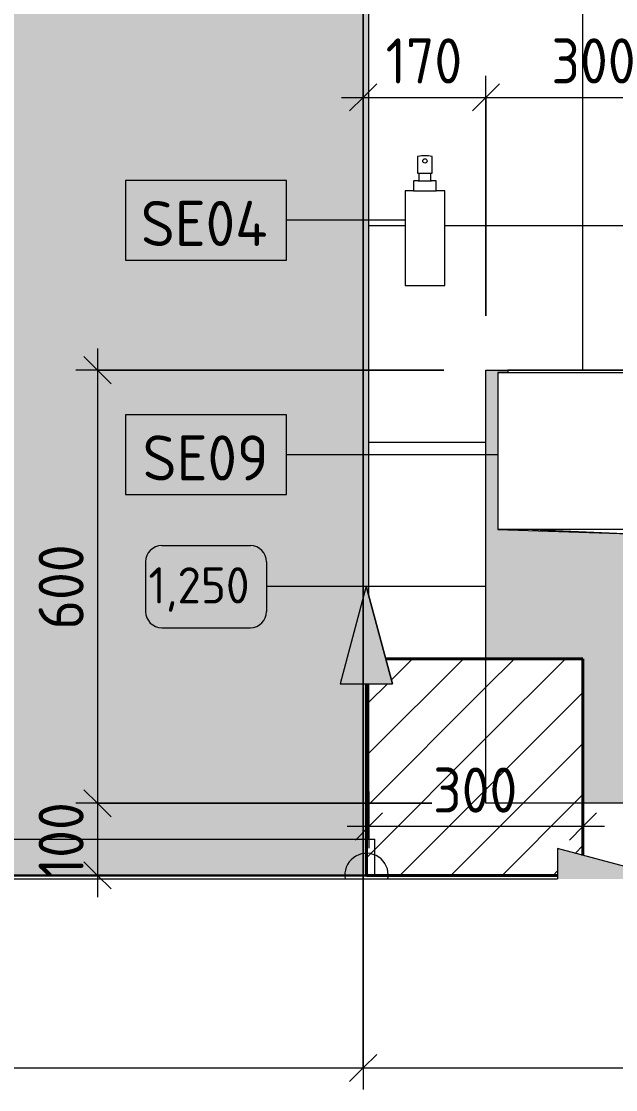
# Model space of a CAD drawing. Header units: millimetres. Extents: x 855 to 56329, y -2396 to 17803.
# Drawn here: x 34369 to 35193, y -297 to 1183 of the extents above; entities that cross this region are included whole.
import ezdxf

# ---------------------------------------------------------------- set-up
doc = ezdxf.new("R2010")
doc.units = ezdxf.units.MM
for name, color, linetype, lineweight in [('A-ANNO-DIMS', 7, 'Continuous', 9), ('A-ANNO-DIMS-25', 7, 'Continuous', 9), ('A-DETL-2', 7, 'Continuous', 40), ('A-DETL-GENF', 7, 'Continuous', 9), ('A-FLOR', 7, 'Continuous', 9), ('A-GENM', 7, 'Continuous', 9), ('A-WALL-PATT', 7, 'Continuous', 9), ('I-FURN-IDEN', 7, 'Continuous', 9), ('I-WALL', 7, 'Continuous', 9), ('P-SANR-FIXT', 7, 'Continuous', 9), ('P-SANR-FIXT-IDEN', 7, 'Continuous', 9)]:
    doc.layers.add(name, color=color, linetype=linetype, lineweight=lineweight)
for name, color, linetype, lineweight, true_color in [('A-DETL-GENF-3', 7, 'Continuous', 9, 0xe0e0e0), ('A-FLOR-FNSH-1', 7, 'Continuous', 30, 0x3c3c3c), ('I-FURN-4', 7, 'Continuous', 9, 0xc0c0c0)]:
    doc.layers.add(name, color=color, linetype=linetype, lineweight=lineweight, true_color=true_color)
doc.layers.add('I-FURN-3', color=7, linetype='Continuous', lineweight=9, true_color=0xfbfbfb, transparency=0.7)
doc.styles.add('GOST Common_6', font='GOST_Common.ttf', dxfattribs={"height": 62.5})
doc.styles.add('GOST Common_7', font='GOST_Common.ttf', dxfattribs={"height": 50})
doc.styles.add('ISOCPEUR_2', font='isocpeur.ttf', dxfattribs={"width": 0.9, "height": 62.5})
doc.dimstyles.new('ISO-2_5_0_9К_БОЛЬШОЙ_1', dxfattribs={"dimscale": 304.8, "dimtxt": 62.248823, "dimasz": 0.123031, "dimexe": 0.098425, "dimexo": 0.246063, "dimgap": 0, "dimtad": 1, "dimdec": 0, "dimrnd": 10, "dimzin": 0, "dimdsep": 46, "dimtxsty": 'ISOCPEUR_2', "dimblk1": 'OBLIQUE', "dimblk2": 'OBLIQUE', "dimsah": 1, "dimcen": 0.09, "dimdle": 0.098425, "dimazin": 0, "dimtfac": 1, "dimtdec": 4, "dimtix": 1, "dimtmove": 0, "dimatfit": 3, "dimfxl": 1, "dimtvp": 1, "dimtolj": 1, "dimtzin": 0, "dimarcsym": 2})
pattern_1 = [(45, (29307.576, 0), (-35.35534, 35.35534), [])]

# ---------------------------------------------------------------- blocks, each defined once
blk = doc.blocks.new('Мойка кухонная - Раковина Roca Victoria-N Unik 600х460 мм-30768662-Развертка 1_11-2')
at = {"layer": 'P-SANR-FIXT'}
for p, q in [((44396.6, 696.8), (44964.2, 696.8)), ((44410.7, 696.8), (44396.6, 696.8)), ((44396.6, 696.8), (44396.6, 479.2)), ((44950.7, 700), (44410.7, 700)), ((44410.7, 700), (44410.7, 696.8)), ((44950.7, 696.8), (44950.7, 700)), ((44964.2, 696.8), (44950.7, 696.8)), ((44964.2, 479.2), (44964.2, 696.8)), ((44916.7, 479.2), (44396.6, 479.2)), ((44396.6, 479.2), (44619.4, 471.9)), ((44916.7, 479.2), (44444.6, 479.2)), ((44444.6, 479.2), (44620.1, 471.8)), ((44741.2, 471.8), (44916.7, 479.2)), ((44741.2, 471.9), (44964.2, 479.2)), ((44619.4, 471.9), (44741.9, 471.9)), ((44628.2, 465.3), (44680.7, 465.3)), ((44633, 465.3), (44680.7, 465.3)), ((44680.7, 465.3), (44728.3, 465.3)), ((44680.7, 465.3), (44728, 465.3))]:
    blk.add_line(p, q, dxfattribs=at)
for centre, radius, start, end in [((44633.7, 481.8), 17.4, 214.6948, 251.3976), ((44633.8, 483), 17.7, 219.31, 243.3917), ((44633.8, 483), 17.7, 243.3917, 267.4735), ((44727.6, 482.7), 17.4, 271.2833, 321.5011), ((44727.5, 483), 17.7, 272.5265, 320.6865)]:
    blk.add_arc(centre, radius, start, end, dxfattribs=at)
blk = doc.blocks.new('Плинтус - Плинтус темный _ст_школа_-32860224-Развертка 1_11-2')
at = {"layer": 'A-GENM'}
blk.add_hatch(color=256, dxfattribs=at).paths.add_polyline_path([(44214.5, 0), (44214.5, 50), (42904, 50), (42904, 0), (44210, 0)])
for p, q in [((42889, 0), (42889, 50)), ((42889, 50), (42890, 50)), ((42890, 50), (42904, 50)), ((42904, 50), (44214.5, 50)), ((42904, 50), (42904, 0)), ((44214.5, 50), (44226, 50)), ((44226, 0), (44226, 50))]:
    blk.add_line(p, q, dxfattribs=at)
blk = doc.blocks.new('TOY_Диспансер мыло - Дозатор Elegance new 11654 019001 хром-30648319-Развертка 1_11-2')
at = {"layer": 'A-GENM'}
for p, q in [((44285.4, 995.6), (44285.4, 973.4)), ((44305.7, 973.4), (44305.7, 995.6)), ((44286.3, 962.2), (44280.4, 962.2)), ((44285.9, 972.9), (44287.3, 972.9)), ((44286.1, 962.2), (44304.8, 962.2)), ((44287.3, 972.9), (44303.8, 972.9)), ((44287.3, 972.9), (44287.3, 963.2)), ((44303.8, 963.2), (44303.8, 972.9)), ((44303.8, 972.9), (44305.2, 972.9)), ((44310.7, 962.2), (44304.8, 962.2)), ((44279.9, 948.4), (44268.1, 948.4)), ((44268.1, 948.4), (44268.1, 817.4)), ((44279.7, 948.4), (44311.2, 948.4)), ((44279.9, 961.7), (44279.9, 948.4)), ((44311.2, 948.4), (44311.2, 961.7)), ((44323.1, 948.4), (44311.2, 948.4)), ((44323.1, 817.4), (44323.1, 948.4)), ((44268.1, 817.4), (44323.1, 817.4))]:
    blk.add_line(p, q, dxfattribs=at)
blk.add_circle((44295.6, 989.8), 3.04, dxfattribs=at)
for centre, radius, start, end in [((44285.9, 995.6), 0.5, 90, 180), ((44295.5, 928.9), 67.9, 89.9095, 98.0905), ((44295.7, 928.9), 67.9, 81.9095, 90.0905), ((44305.2, 995.6), 0.5, 0, 90), ((44280.4, 961.7), 0.5, 90, 180), ((44285.9, 973.4), 0.5, 180, 270), ((44286.3, 963.2), 0.988, 270, 0), ((44304.8, 963.2), 0.988, 180, 270), ((44305.2, 973.4), 0.5, 270, 0), ((44310.7, 961.7), 0.5, 0, 90)]:
    blk.add_arc(centre, radius, start, end, dxfattribs=at)
blk = doc.blocks.new('Начало раскладки_красным - Начало раскладки_красным-26112293-Развертка 1_11-2')
at = {"layer": 'A-DETL-GENF'}
for points in [[(44178.3, 265.4), (44250.8, 265.4), (44214.4, 400.6), (44210, 384)], [(44592.8, -5), (44614.7, 0.8), (44479.4, 37), (44479.4, -5)]]:
    blk.add_hatch(color=256, dxfattribs=at).paths.add_polyline_path(points)
for p, q in [((44214.4, 400.6), (44178.3, 265.4)), ((44214.4, 400.6), (44178.3, 265.4)), ((44250.8, 265.4), (44214.4, 400.6)), ((44214.4, 400.6), (44250.8, 265.4)), ((44178.3, 265.4), (44250.8, 265.4)), ((44178.3, 265.4), (44250.8, 265.4)), ((44214.7, 30.6), (44214.5, 265.4)), ((44614.7, 0.8), (44479.4, 37)), ((44479.4, 37), (44479.4, -5)), ((44614.7, 0.8), (44479.4, 37)), ((44479.4, 37), (44479.4, -5)), ((44244.7, 0.6), (44479.4, 0.8)), ((44592.8, -5), (44614.7, 0.8)), ((44614.7, 0.8), (44592.8, -5))]:
    blk.add_line(p, q, dxfattribs=at)
for start, end in [(0.0336, 190.8773), (348.7982, 0.0336)]:
    blk.add_arc((44214.7, 0.6), 30, start, end, dxfattribs=at)
blk = doc.blocks.new('DIMBLOCK32-Развертка 1_11-2')
at = {"layer": 'A-ANNO-DIMS-25'}
for p, q in [((34842.7, 1725), (34842.7, -296.8)), ((34842.7, -266.8), (34842.7, 1725)), ((33522.7, -75), (33522.7, -296.8)), ((33522.7, -266.8), (33522.7, -80)), ((33522.7, -266.8), (34842.7, -266.8))]:
    blk.add_line(p, q, dxfattribs=at)
at = {"layer": 'A-ANNO-DIMS-25', "lineweight": 20}
for p, q in [((33522.7, -266.8), (33541.5, -248.1)), ((34842.7, -266.8), (34861.5, -248.1)), ((33522.7, -266.8), (33504, -285.6)), ((34842.7, -266.8), (34824, -285.6))]:
    blk.add_line(p, q, dxfattribs=at)
at = {"layer": 'A-ANNO-DIMS-25', "color": 0, "insert": (34109.1, -185.2), "char_height": 62.5, "width": 176.691, "attachment_point": 1, "line_spacing_factor": 1.149209, "style": 'ISOCPEUR_2'}
blk.add_mtext('1320', dxfattribs=at)
blk = doc.blocks.new('_Oblique')
at = {"color": 0, "linetype": 'ByBlock', "lineweight": -2}
blk.add_line((-0.5, -0.5), (0.5, 0.5), dxfattribs=at)
blk = doc.blocks.new('DIMBLOCK33-Развертка 1_11-2')
at = {"layer": 'A-ANNO-DIMS-25'}
for p, q in [((34842.7, 1725), (34842.7, -296.8)), ((34842.7, -266.8), (34842.7, 1725)), ((38022.7, -75), (38022.7, -296.8)), ((38022.7, -266.8), (38022.7, -80)), ((34842.7, -266.8), (38052.7, -266.8))]:
    blk.add_line(p, q, dxfattribs=at)
at = {"layer": 'A-ANNO-DIMS-25', "lineweight": 20}
for p, q in [((34842.7, -266.8), (34861.5, -248.1)), ((38022.7, -266.8), (38041.5, -248.1)), ((34842.7, -266.8), (34824, -285.6)), ((38022.7, -266.8), (38004, -285.6))]:
    blk.add_line(p, q, dxfattribs=at)
at = {"layer": 'A-ANNO-DIMS-25', "color": 0, "insert": (36359.1, -185.2), "char_height": 62.5, "width": 176.691, "attachment_point": 1, "line_spacing_factor": 1.149209, "style": 'ISOCPEUR_2'}
blk.add_mtext('3180', dxfattribs=at)
blk = doc.blocks.new('М_сантехническая_рамка1 - В рамке-30590747-Развертка 1_11-2')
at = {"layer": 'P-SANR-FIXT-IDEN'}
for p, q in [((44103.9, 962.7), (43880.6, 962.7)), ((43880.6, 962.7), (43880.6, 852.3)), ((44103.9, 852.3), (44103.9, 962.7)), ((43880.6, 852.3), (44103.9, 852.3))]:
    blk.add_line(p, q, dxfattribs=at)
blk = doc.blocks.new('Марка_Мебель - В прямоуг_Balcon_Марка-25523697-Развертка 1_11-2')
at = {"layer": 'I-FURN-IDEN'}
for p, q in [((45371.1, 1566.9), (45493.9, 1566.9)), ((45348.6, 1544.4), (45348.6, 1475.4)), ((45516.4, 1544.4), (45516.4, 1475.6)), ((45371, 1453.1), (45493.9, 1453.1))]:
    blk.add_line(p, q, dxfattribs=at)
for centre, radius, start, end in [((45371.1, 1544.4), 22.5, 90, 180), ((45493.9, 1544.4), 22.5, 0, 90), ((45371, 1475.4), 22.3, 180, 270), ((45493.9, 1475.6), 22.5, 270, 0)]:
    blk.add_arc(centre, radius, start, end, dxfattribs=at)
blk = doc.blocks.new('DIMBLOCK41-Развертка 1_11-2')
at = {"layer": 'A-ANNO-DIMS-25'}
for p, q in [((34474.5, 730), (34474.5, 100)), ((34954.3, 700), (34444.5, 700)), ((34474.5, 700), (34954.3, 700)), ((34937.9, 100), (34444.5, 100)), ((34474.5, 100), (34937.9, 100))]:
    blk.add_line(p, q, dxfattribs=at)
at = {"layer": 'A-ANNO-DIMS-25', "lineweight": 20}
for p, q in [((34474.5, 700), (34455.8, 718.7)), ((34474.5, 700), (34493.3, 681.2)), ((34474.5, 100), (34455.8, 118.7)), ((34474.5, 100), (34493.3, 81.2))]:
    blk.add_line(p, q, dxfattribs=at)
at = {"layer": 'A-ANNO-DIMS-25', "color": 0, "insert": (34392.9, 340.7), "char_height": 62.5, "width": 142.215, "attachment_point": 1, "rotation": 90, "line_spacing_factor": 1.149209, "style": 'ISOCPEUR_2'}
blk.add_mtext('600', dxfattribs=at)
blk = doc.blocks.new('DIMBLOCK42-Развертка 1_11-2')
at = {"layer": 'A-ANNO-DIMS-25', "lineweight": 20}
for p, q in [((34474.5, 100), (34455.8, 118.7)), ((34474.5, 100), (34493.3, 81.2)), ((34474.5, 0), (34455.8, 18.8)), ((34474.5, 0), (34493.3, -18.8))]:
    blk.add_line(p, q, dxfattribs=at)
at = {"layer": 'A-ANNO-DIMS-25'}
for p, q in [((34937.9, 100), (34444.5, 100)), ((34474.5, 100), (34474.5, -30)), ((34474.5, 100), (34937.9, 100)), ((34426, 0), (34504.5, 0)), ((34474.5, 0), (34426, 0))]:
    blk.add_line(p, q, dxfattribs=at)
at = {"layer": 'A-ANNO-DIMS-25', "color": 0, "insert": (34392.9, -3.9), "char_height": 62.5, "width": 129.286, "attachment_point": 1, "rotation": 90, "line_spacing_factor": 1.149209, "style": 'ISOCPEUR_2'}
blk.add_mtext('100', dxfattribs=at)
blk = doc.blocks.new('DIMBLOCK43-Развертка 1_11-2')
at = {"layer": 'A-ANNO-DIMS-25'}
for p, q in [((34842.7, 1725), (34842.7, 1047.9)), ((34842.7, 1077.9), (34842.7, 1725)), ((35012.9, 775), (35012.9, 1107.9)), ((34812.7, 1077.9), (35012.9, 1077.9)), ((35012.9, 1077.9), (35012.9, 775))]:
    blk.add_line(p, q, dxfattribs=at)
at = {"layer": 'A-ANNO-DIMS-25', "lineweight": 20}
for p, q in [((34842.7, 1077.9), (34861.5, 1096.7)), ((35012.9, 1077.9), (35031.6, 1096.7)), ((34842.7, 1077.9), (34824, 1059.2)), ((35012.9, 1077.9), (34994.1, 1059.2))]:
    blk.add_line(p, q, dxfattribs=at)
at = {"layer": 'A-ANNO-DIMS-25', "color": 0, "insert": (34873.9, 1159.6), "char_height": 62.5, "width": 129.286, "attachment_point": 1, "line_spacing_factor": 1.149209, "style": 'ISOCPEUR_2'}
blk.add_mtext('170', dxfattribs=at)
blk = doc.blocks.new('DIMBLOCK44-Развертка 1_11-2')
at = {"layer": 'A-ANNO-DIMS-25'}
for p, q in [((35012.9, 775), (35012.9, 1107.9)), ((35312.9, 775), (35312.9, 1107.9)), ((35012.9, 1077.9), (35312.9, 1077.9)), ((35012.9, 1077.9), (35012.9, 775)), ((35312.9, 1077.9), (35312.9, 775))]:
    blk.add_line(p, q, dxfattribs=at)
at = {"layer": 'A-ANNO-DIMS-25', "lineweight": 20}
for p, q in [((35012.9, 1077.9), (35031.6, 1096.7)), ((35312.9, 1077.9), (35331.6, 1096.7)), ((35012.9, 1077.9), (34994.1, 1059.2)), ((35312.9, 1077.9), (35294.1, 1059.2))]:
    blk.add_line(p, q, dxfattribs=at)
at = {"layer": 'A-ANNO-DIMS-25', "color": 0, "insert": (35103.6, 1159.6), "char_height": 62.5, "width": 142.215, "attachment_point": 1, "line_spacing_factor": 1.149209, "style": 'ISOCPEUR_2'}
blk.add_mtext('300', dxfattribs=at)
blk = doc.blocks.new('DIMBLOCK51-Развертка 1_11-2')
at = {"layer": 'A-ANNO-DIMS-25'}
for p, q in [((35292.4, 330), (35292.4, -30)), ((35222.2, 300), (35322.4, 300)), ((35292.4, 300), (35222.2, 300)), ((35243.9, 0), (35322.4, 0)), ((35292.4, 0), (35243.9, 0))]:
    blk.add_line(p, q, dxfattribs=at)
at = {"layer": 'A-ANNO-DIMS-25', "lineweight": 20}
for p, q in [((35292.4, 300), (35273.6, 318.7)), ((35292.4, 300), (35311.1, 281.2)), ((35292.4, 0), (35273.6, 18.8)), ((35292.4, 0), (35311.1, -18.8))]:
    blk.add_line(p, q, dxfattribs=at)
at = {"layer": 'A-ANNO-DIMS-25', "color": 0, "insert": (35210.7, 90.7), "char_height": 62.5, "width": 142.215, "attachment_point": 1, "rotation": 90, "line_spacing_factor": 1.149209, "style": 'ISOCPEUR_2'}
blk.add_mtext('300', dxfattribs=at)
blk = doc.blocks.new('DIMBLOCK52-Развертка 1_11-2')
at = {"layer": 'A-ANNO-DIMS-25'}
for p, q in [((34850.7, 116.2), (34850.7, 37.7)), ((34850.7, 67.7), (34850.7, 116.2)), ((35147.2, 116.2), (35147.2, 37.7)), ((35147.2, 67.7), (35147.2, 116.2)), ((35177.2, 67.7), (34820.7, 67.7))]:
    blk.add_line(p, q, dxfattribs=at)
at = {"layer": 'A-ANNO-DIMS-25', "lineweight": 20}
for p, q in [((34850.7, 67.7), (34869.5, 86.5)), ((35147.2, 67.7), (35166, 86.5)), ((34850.7, 67.7), (34832, 49)), ((35147.2, 67.7), (35128.5, 49))]:
    blk.add_line(p, q, dxfattribs=at)
at = {"layer": 'A-ANNO-DIMS-25', "color": 0, "insert": (34939.7, 149.4), "char_height": 62.5, "width": 142.215, "attachment_point": 1, "line_spacing_factor": 1.149209, "style": 'ISOCPEUR_2'}
blk.add_mtext('300', dxfattribs=at)

msp = doc.modelspace()

# ---------------------------------------------------------------- hatches: boundary and pattern name
at = {"layer": 'A-DETL-GENF-3'}
h = msp.add_hatch(dxfattribs=at)
h.set_pattern_fill('FP_17', color=256, style=0, pattern_type=2)
h.set_pattern_definition(pattern_1)
h.paths.add_polyline_path([(35112.2, 0), (35112.2, 37), (35147.2, 27.6), (35147.2, 100), (35012.9, 100), (35012.9, 300), (34874.2, 300), (34883.5, 265.4), (34850.7, 265.4), (34850.7, 50), (34858.7, 50), (34858.7, 0), (35112.2, 0)])
h = msp.add_hatch(dxfattribs=at)
h.set_pattern_fill('FP_17', color=256, style=0, pattern_type=2)
h.set_pattern_definition(pattern_1)
h.paths.add_polyline_path([(35012.9, 100), (35147.2, 100), (35147.2, 300), (35012.9, 300), (35012.9, 197)])
h = msp.add_hatch(dxfattribs=at)
h.set_pattern_fill('FP_17', color=256, style=0, pattern_type=2)
h.set_pattern_definition(pattern_1)
h.paths.add_polyline_path([(34847.2, 50), (34850.7, 50), (34850.7, 265.4), (34847.2, 265.4)])
h = msp.add_hatch(dxfattribs=at)
h.set_pattern_fill('FP_17', color=256, style=0, pattern_type=2)
h.set_pattern_definition(pattern_1)
h.paths.add_polyline_path([(34850.7, 0), (34858.7, 0), (34858.7, 50), (34847.2, 50), (34847.2, 0)])
at = {"layer": 'A-WALL-PATT'}
msp.add_hatch(color=256, dxfattribs=at).paths.add_polyline_path([(34847.2, 50), (34847.2, 265.4), (34811, 265.4), (34847.2, 400.4), (34850.7, 387.3), (34850.7, 1800), (34842.7, 1800), (34842.7, 3400), (33521.7, 3400), (33521.7, 460), (33522.7, 460), (33522.7, 50), (34842.7, 50)])
h = msp.add_hatch(dxfattribs=at)
h.set_pattern_fill('FP_16', color=256, style=0, pattern_type=2)
h.set_pattern_definition([(90, (34846.75, 0), (-300, 2e-14), []), (180, (34846.75, 0), (-4e-14, -300), [])])
h.paths.add_polyline_path([(35612.9, 0), (35636.7, 0), (35651.7, 270), (35831.7, 270), (35846.7, 0), (36522.7, 0), (36522.7, 750), (36643.7, 750), (36643.7, 1800), (36512.7, 1800), (36512.7, 800), (35612.7, 800), (35612.7, 1800), (34850.7, 1800), (34850.7, 387.3), (34874.2, 300), (35012.9, 300), (35012.9, 700), (35290.5, 700), (35292.7, 815), (35292.6, 818.5), (35292.9, 824.5), (35293.2, 831), (35293.6, 845.5), (35333.2, 845.3), (35333.5, 844.3), (35333.6, 842.1), (35333.3, 842), (35333.8, 826.2), (35334.1, 825.3), (35333.9, 824.8), (35334.7, 796.8), (35334.5, 793.3), (35334.6, 791.8), (35334.8, 790.9), (35336.3, 705.7), (35336.4, 700), (35612.9, 700), (35612.9, 100), (35147.2, 100), (35147.2, 27.6), (35247.4, 0.8), (35244.3, 0), (35610.1, 0)])
h.paths.add_polyline_path([(35292.5, 792.4), (35292.6, 794.6), (35292.6, 795.1), (35293.1, 794.9), (35293.1, 795.2), (35293.3, 795.8), (35293.3, 796.1), (35293.4, 796.3), (35293.7, 796.4), (35294.3, 796.4), (35293.3, 798.4), (35293.4, 806.6), (35293.2, 807.5), (35292.9, 809.1), (35292.7, 809.6), (35292.4, 801.2), (35292.3, 792.9), (35292.5, 792.5)])
h.paths.add_polyline_path([(35334.4, 793.7), (35334.7, 795.5), (35334, 806.3), (35333.9, 806.2), (35333.7, 806.7), (35333.4, 807.1), (35333.3, 806.6), (35333.3, 805.2), (35333.3, 805), (35333.5, 798.2), (35332.6, 796.1), (35332.8, 795.9), (35332.6, 795.4), (35332.9, 795.2), (35333.5, 795.3), (35333.7, 795.4), (35334, 795.7), (35334, 794.9), (35334.1, 794.9), (35334.3, 793.7)])
h.paths.add_polyline_path([(35293.7, 796.4), (35293.4, 797), (35294.2, 796.5)])
h.paths.add_polyline_path([(35334.2, 812.5), (35333.9, 813.9), (35333.8, 813.5), (35333.9, 812.8), (35334.1, 812.6)])
h.paths.add_polyline_path([(35292.7, 812.5), (35293, 813.3), (35292.9, 813.6), (35292.7, 813.6), (35292.7, 813.1)])
h.paths.add_polyline_path([(35293, 813.9), (35292.8, 814.4), (35293, 813.9)])
h.paths.add_polyline_path([(35293.3, 814.7), (35293.2, 814.8), (35293.3, 814.7)])
h.paths.add_polyline_path([(35333.7, 814.8), (35334.1, 815.2), (35333.9, 815.2), (35333.7, 815)])
h.paths.add_polyline_path([(35293.3, 815), (35293, 815.2), (35293.3, 815.1)])
h.paths.add_polyline_path([(34900.8, 817.4), (34900.8, 948.4), (34912.7, 948.4), (34912.7, 961.7), (34913.2, 962.2), (34919.7, 962.5), (34920, 963.2), (34920, 972.9), (34918.6, 972.9), (34918.1, 973.4), (34918.1, 995.6), (34918.6, 996.1), (34923.5, 996.7), (34928.3, 996.8), (34936.6, 996.3), (34938, 996.1), (34938.5, 995.6), (34938.5, 973.4), (34938, 972.9), (34936.6, 972.9), (34936.9, 962.5), (34937.6, 962.2), (34943.4, 962.2), (34943.9, 961.7), (34943.9, 948.4), (34955.8, 948.4), (34955.8, 817.4), (34912.7, 817.4)])
h.paths.add_polyline_path([(35293, 839.7), (35293, 843.1), (35293, 839.8)])
at = {"layer": 'I-FURN-3'}
msp.add_hatch(color=256, dxfattribs=at).paths.add_polyline_path([(35342.9, 100), (35612.9, 100), (35612.9, 700), (35583.4, 700), (35583.4, 696.8), (35597, 696.8), (35597, 479.2), (35373.9, 471.8), (35371.2, 469.1), (35366.9, 466.7), (35364.5, 465.8), (35360.8, 465.3), (35349.5, 465.3), (35351.5, 460.4), (35352.9, 450), (35351.5, 439.6), (35347.5, 430), (35342.9, 424), (35342.9, 346), (35282.9, 346), (35282.9, 424), (35278.2, 430), (35274.2, 439.6), (35272.9, 450.3), (35274.6, 461.2), (35276.3, 465.3), (35260.9, 465.3), (35257.2, 467.2), (35254.6, 469.1), (35252.2, 471.8), (35242.3, 472.2), (35029.3, 479.2), (35029.3, 696.8), (35043.4, 696.8), (35043.4, 700), (35012.9, 700), (35012.9, 300), (35147.2, 300), (35147.2, 100), (35341.8, 100)])

# ---------------------------------------------------------------- linework, layer by layer
at = {"layer": 'A-DETL-2'}
for p, q in [((35147.2, 300), (34874.2, 300)), ((35147.2, 27.6), (35147.2, 300)), ((34847.2, 265.4), (34847.2, 0)), ((34847.2, 0), (35112.2, 0))]:
    msp.add_line(p, q, dxfattribs=at)
at = {"layer": 'A-FLOR'}
for p, q in [((35112.2, 0), (31337.7, 0)), ((29412.7, -5), (35112.2, -5))]:
    msp.add_line(p, q, dxfattribs=at)
at = {"layer": 'A-FLOR-FNSH-1'}
msp.add_line((35112.2, -0.1), (29392.3, -0.1), dxfattribs=at)
at = {"layer": 'I-FURN-4'}
for p, q in [((35012.9, 700), (35612.9, 700)), ((35012.9, 300), (35012.9, 700)), ((35012.9, 100), (35012.9, 300)), ((35147.2, 100), (35012.9, 100)), ((35612.9, 100), (35147.2, 100))]:
    msp.add_line(p, q, dxfattribs=at)
at = {"layer": 'I-FURN-IDEN'}
msp.add_line((35012.9, 400), (34708.8, 400), dxfattribs=at)
at = {"layer": 'I-WALL'}
for p, q in [((34850.7, 387.3), (34850.7, 1800)), ((34850.7, 50), (34850.7, 265.4))]:
    msp.add_line(p, q, dxfattribs=at)
at = {"layer": 'P-SANR-FIXT-IDEN'}
for p, q in [((34900.8, 907.5), (34736.6, 907.5)), ((35029.3, 582.7), (34736.6, 582.7))]:
    msp.add_line(p, q, dxfattribs=at)

# ---------------------------------------------------------------- block references
at = {"layer": 'A-DETL-GENF'}
msp.add_blockref('Начало раскладки_красным - Начало раскладки_красным-26112293-Развертка 1_11-2', (-9367.3, 0), dxfattribs=at)
at = {"layer": 'A-GENM'}
msp.add_blockref('Плинтус - Плинтус темный _ст_школа_-32860224-Развертка 1_11-2', (-9367.3, 0), dxfattribs=at)
at = {"layer": 'I-FURN-IDEN'}
msp.add_blockref('Марка_Мебель - В прямоуг_Balcon_Марка-25523697-Развертка 1_11-2', (-10807.5, -1110), dxfattribs=at)
at = {"layer": 'P-SANR-FIXT'}
for name in ['TOY_Диспансер мыло - Дозатор Elegance new 11654 019001 хром-30648319-Развертка 1_11-2', 'Мойка кухонная - Раковина Roca Victoria-N Unik 600х460 мм-30768662-Развертка 1_11-2']:
    msp.add_blockref(name, (-9367.3, 0), dxfattribs=at)
at = {"layer": 'P-SANR-FIXT-IDEN'}
for p in [(-9367.3, 0), (-9367.3, -324.8)]:
    msp.add_blockref('М_сантехническая_рамка1 - В рамке-30590747-Развертка 1_11-2', p, dxfattribs=at)

# ---------------------------------------------------------------- texts
at = {"layer": 'I-FURN-IDEN', "insert": (34545.2, 426.8), "char_height": 50, "width": 184.388, "attachment_point": 1, "style": 'GOST Common_7'}
msp.add_mtext('1,250', dxfattribs=at)
at = {"layer": 'P-SANR-FIXT-IDEN', "char_height": 62.5, "attachment_point": 1, "style": 'GOST Common_6'}
for s, insert, width in [('SE04', (34534.6, 934.4), 228.481), ('SE09', (34537.1, 609.6), 222.468)]:
    msp.add_mtext(s, dxfattribs=dict(at, insert=insert, width=width))

# ---------------------------------------------------------------- dimensions: what is measured, and where the dimension line sits
at = {"layer": 'A-ANNO-DIMS'}
for base, p1, p2, override, picture, middle in [((34842.7, -266.8), (33522.7, 0), (34842.7, 1800), {"dimpost": '<>', "dimfxl": 2232.129029}, 'DIMBLOCK32-Развертка 1_11-2', (34182.7, -235.6)), ((35012.9, 1077.9), (34842.7, 1800), (35012.9, 700), {"dimpost": '<>', "dimfxl": 1113.076827}, 'DIMBLOCK43-Развертка 1_11-2', (34927.8, 1109.2)), ((38022.7, -266.8), (34842.7, 1800), (38022.7, 0), {"dimpost": '<>', "dimfxl": 3654.093654}, 'DIMBLOCK33-Развертка 1_11-2', (36432.7, -235.6)), ((35312.9, 1077.9), (35012.9, 700), (35312.9, 700), {"dimpost": '<>', "dimfxl": 300}, 'DIMBLOCK44-Развертка 1_11-2', (35162.9, 1109.2)), ((34850.7497486, 67.7038053), (35147.2497486, 41.187301), (34850.7497486, 41.187301), {"dimpost": '<>', "dimfxl": 296.5}, 'DIMBLOCK52-Развертка 1_11-2', (34998.9997486, 98.9538053))]:
    dim = msp.add_linear_dim(base=base, p1=p1, p2=p2, dimstyle='ISO-2_5_0_9К_БОЛЬШОЙ_1', override=override, dxfattribs=at)
    dim.commit()
    dim.dimension.update_dxf_attribs({"geometry": picture, "text_midpoint": middle})
for base, p1, p2, override, picture, middle in [((34474.5, 100), (35029.3, 700), (35012.9, 100), {"dimpost": '<>', "dimfxl": 600.225531}, 'DIMBLOCK41-Развертка 1_11-2', (34443.3, 400)), ((35292.4, 0), (35147.2, 300), (35318.9, 0), {"dimpost": '<>', "dimfxl": 345.642075}, 'DIMBLOCK51-Развертка 1_11-2', (35261.1, 150)), ((34474.5, 0), (35012.9, 100), (34501, 0), {"dimpost": '<>', "dimfxl": 521.497835}, 'DIMBLOCK42-Развертка 1_11-2', (34443.3, 50))]:
    dim = msp.add_linear_dim(base=base, p1=p1, p2=p2, angle=90, dimstyle='ISO-2_5_0_9К_БОЛЬШОЙ_1', override=override, dxfattribs=at)
    dim.commit()
    dim.dimension.update_dxf_attribs({"geometry": picture, "text_midpoint": middle})

doc.saveas('drawing.dxf')
